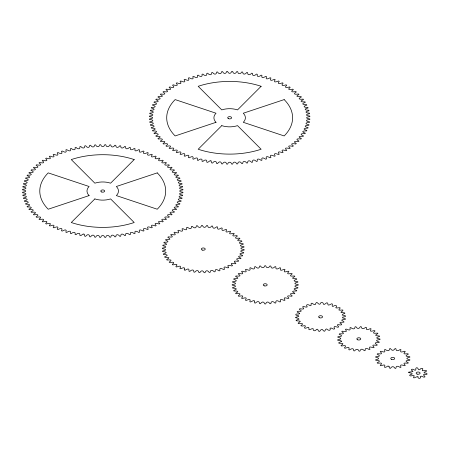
<?xml version="1.0" encoding="UTF-8"?>
<svg xmlns="http://www.w3.org/2000/svg" width="450" height="450" viewBox="0 0 450 450"><rect width="100%" height="100%" fill="white"/><g stroke="black" fill="none" stroke-linecap="round" stroke-linejoin="round"><path stroke-width="0.67" d="M84.066 234.169L84.758 236.211L85.691 236.329C86.805 234.36 89.674 233.713 89.702 236.773L90.653 236.857C91.659 234.697 94.41 234.248 94.703 237.15L95.659 237.206C96.536 234.849 99.208 234.619 99.731 237.352L100.693 237.369C101.407 234.821 104.057 234.821 104.777 237.369L105.733 237.352C106.256 234.619 108.928 234.849 109.806 237.206L110.762 237.15C111.054 234.248 113.805 234.697 114.812 236.857L115.763 236.773C115.796 233.713 118.665 234.36 119.773 236.329L120.707 236.211C120.448 233.021 123.474 233.831 124.661 235.62L125.584 235.468C124.999 232.183 128.222 233.111 129.471 234.737L130.371 234.551C129.437 231.199 132.879 232.2 134.168 233.685L135.045 233.466C133.909 229.804 137.171 231.368 138.741 232.459L139.596 232.206C138.049 228.527 141.587 230.113 143.173 231.075L144 230.788C142.031 227.126 145.839 228.679 147.448 229.528L148.241 229.219C145.862 225.607 149.901 227.07 151.543 227.829L152.303 227.492C149.518 223.971 153.754 225.292 155.447 225.99L156.167 225.624C153.006 222.227 157.371 223.363 159.143 224.01L159.823 223.616C156.302 220.376 160.74 221.293 162.619 221.901L163.254 221.484C159.407 218.419 163.845 219.094 165.853 219.667L166.444 219.229C162.309 216.366 166.68 216.782 168.84 217.322L169.38 216.866C164.998 214.222 169.228 214.374 171.568 214.875L172.058 214.397C167.473 211.984 171.484 211.877 174.026 212.333L174.459 211.838C169.718 209.666 173.441 209.312 176.197 209.706L176.58 209.194C171.726 207.276 175.095 206.679 178.082 207.006L178.408 206.482C173.498 204.812 176.434 204.007 179.668 204.244L179.938 203.709C175.022 202.292 177.463 201.296 180.951 201.426L181.164 200.886C176.293 199.716 178.183 198.562 181.929 198.568L182.076 198.023C177.306 197.089 178.594 195.823 182.588 195.683L182.678 195.131C178.054 194.428 178.706 193.089 182.936 192.78L182.964 192.229C178.521 191.728 178.521 190.367 182.964 189.872L182.936 189.315C178.706 189.006 178.054 187.672 182.678 186.964L182.588 186.412C178.594 186.272 177.306 185.006 182.076 184.072L181.929 183.527C178.183 183.532 176.293 182.385 181.164 181.209L180.951 180.669C177.463 180.799 175.022 179.803 179.938 178.386L179.668 177.857C176.434 178.093 173.498 177.283 178.408 175.612L178.082 175.089C175.095 175.416 171.726 174.819 176.58 172.901L176.197 172.389C173.441 172.789 169.718 172.429 174.459 170.257L174.026 169.768C171.484 170.218 167.473 170.111 172.058 167.698L171.568 167.226C169.228 167.721 164.998 167.878 169.38 165.234L168.84 164.773C166.68 165.313 162.309 165.729 166.444 162.866L165.853 162.428C163.845 163.001 159.407 163.676 163.254 160.611L162.619 160.2C160.74 160.802 156.302 161.719 159.823 158.479L159.143 158.085C157.371 158.732 153.006 159.868 156.167 156.476L155.447 156.111C153.748 156.696 149.535 158.248 152.303 154.603L151.543 154.266C149.901 155.025 145.862 156.487 148.241 152.882L147.448 152.567C145.839 153.416 142.031 154.969 144 151.307L143.173 151.026C141.587 151.982 138.049 153.568 139.596 149.889L138.741 149.636C137.171 150.727 133.909 152.291 135.045 148.635L134.168 148.416C132.879 149.895 129.437 150.896 130.371 147.544L129.471 147.358C128.222 148.984 124.999 149.912 125.584 146.627L124.661 146.475C123.474 148.264 120.448 149.074 120.707 145.89L119.773 145.766C118.665 147.741 115.796 148.382 115.763 145.328L114.812 145.237C113.805 147.403 111.054 147.847 110.762 144.945L109.806 144.894C108.928 147.246 106.256 147.476 105.733 144.743L104.777 144.726C104.057 147.274 101.407 147.274 100.693 144.726L99.731 144.743C99.208 147.476 96.536 147.246 95.659 144.894L94.703 144.945C94.41 147.847 91.659 147.403 90.653 145.237L89.702 145.328C89.674 148.382 86.805 147.741 85.691 145.766L84.758 145.89C85.016 149.074 81.99 148.264 80.803 146.475L79.881 146.627C80.466 149.912 77.242 148.984 75.999 147.358L75.094 147.544C76.028 150.896 72.591 149.895 71.297 148.416L70.419 148.635C71.556 152.291 68.293 150.727 66.724 149.636L65.869 149.889C67.421 153.568 63.877 151.982 62.291 151.026L61.464 151.307C63.433 154.969 59.625 153.416 58.016 152.567L57.223 152.882C59.602 156.487 55.564 155.025 53.921 154.266L53.162 154.603C55.946 158.124 51.716 156.803 50.017 156.111L49.297 156.476C52.464 159.868 48.094 158.732 46.322 158.085L45.641 158.479C49.163 161.719 44.724 160.802 42.846 160.2L42.216 160.611C46.057 163.676 41.619 163.001 39.611 162.428L39.021 162.866C43.155 165.729 38.784 165.313 36.624 164.773L36.084 165.234C40.466 167.878 36.236 167.721 33.896 167.226L33.407 167.698C37.997 170.111 33.981 170.218 31.438 169.768L31.005 170.257C35.747 172.429 32.023 172.789 29.267 172.389L28.884 172.901C33.739 174.819 30.375 175.416 27.383 175.089L27.056 175.612C31.967 177.283 29.031 178.093 25.796 177.857L25.526 178.386C30.442 179.803 28.001 180.799 24.514 180.669L24.306 181.209C29.171 182.385 27.281 183.532 23.541 183.527L23.389 184.072C28.159 185.006 26.871 186.272 22.877 186.412L22.787 186.964C27.411 187.672 26.758 189.006 22.528 189.315L22.5 189.872C26.944 190.367 26.944 191.728 22.5 192.229L22.528 192.78C26.758 193.089 27.411 194.428 22.787 195.131L22.877 195.683C26.871 195.823 28.159 197.089 23.389 198.023L23.541 198.568C27.281 198.562 29.171 199.716 24.306 200.886L24.514 201.426C28.001 201.296 30.442 202.292 25.526 203.709L25.796 204.244C29.031 204.007 31.967 204.812 27.056 206.482L27.383 207.006C30.375 206.679 33.739 207.276 28.884 209.194L29.267 209.706C32.023 209.312 35.747 209.666 31.005 211.838L31.438 212.333C33.981 211.877 37.997 211.984 33.407 214.397L33.896 214.875C36.236 214.374 40.466 214.222 36.084 216.866L36.624 217.322C38.784 216.782 43.155 216.366 39.021 219.229L39.611 219.667C41.619 219.094 46.057 218.419 42.216 221.484L42.846 221.901C44.724 221.293 49.163 220.376 45.641 223.616L46.322 224.01C48.094 223.363 52.464 222.227 49.297 225.624L50.017 225.99C51.716 225.292 55.946 223.971 53.162 227.492L53.921 227.829C55.564 227.07 59.602 225.607 57.223 229.219L58.016 229.528C59.625 228.679 63.433 227.126 61.464 230.788L62.291 231.075C63.877 230.113 67.421 228.527 65.869 232.206L66.724 232.459C68.293 231.368 71.556 229.804 70.419 233.466L71.297 233.685C72.591 232.2 76.028 231.199 75.094 234.551L75.999 234.737C77.242 233.111 80.466 232.183 79.881 235.468L80.803 235.62L83.216 233.989L84.066 234.169M210.988 160.892L211.68 162.934L212.614 163.052C213.722 161.083 216.591 160.436 216.624 163.496L217.569 163.581C218.582 161.421 221.327 160.971 221.625 163.873L222.576 163.929C223.453 161.572 226.131 161.342 226.654 164.076L227.61 164.093C228.33 161.544 230.979 161.544 231.694 164.093L232.656 164.076C233.173 161.342 235.851 161.572 236.728 163.929L237.684 163.873C237.977 160.971 240.727 161.421 241.734 163.581L242.679 163.496C242.713 160.436 245.582 161.083 246.696 163.052L247.629 162.934C247.365 159.744 250.397 160.554 251.584 162.343L252.506 162.191C251.921 158.906 255.144 159.834 256.387 161.46L257.293 161.274C256.359 157.922 259.796 158.923 261.09 160.408L261.968 160.189C260.826 156.527 264.088 158.091 265.663 159.182L266.518 158.929C264.966 155.25 268.509 156.836 270.096 157.798L270.923 157.511C268.954 153.849 272.762 155.402 274.371 156.251L275.164 155.942C272.779 152.331 276.823 153.793 278.466 154.553L279.225 154.215C276.441 150.694 280.671 152.016 282.369 152.713L283.089 152.347C280.012 148.854 284.231 150.165 286.065 150.733L286.74 150.339C283.224 147.099 287.662 148.016 289.536 148.624L290.171 148.208C286.329 145.142 290.767 145.817 292.776 146.391L293.361 145.952C289.226 143.089 293.603 143.505 295.762 144.045L296.303 143.589C291.921 140.946 296.151 141.097 298.491 141.598L298.98 141.12C294.39 138.707 298.406 138.6 300.943 139.056L301.382 138.561C296.634 136.389 300.364 136.035 303.12 136.429L303.502 135.917C298.648 133.999 302.012 133.403 305.004 133.729L305.331 133.206C300.42 131.535 303.356 130.731 306.591 130.967L306.855 130.433C301.944 129.015 304.386 128.019 307.873 128.149L308.081 127.609C303.216 126.439 305.106 125.286 308.846 125.291L308.998 124.746C304.228 123.812 305.516 122.546 309.51 122.406L309.6 121.854C304.976 121.151 305.629 119.812 309.853 119.503L309.887 118.952C305.443 118.451 305.443 117.09 309.887 116.595L309.853 116.038C305.629 115.729 304.976 114.396 309.6 113.687L309.51 113.136C305.516 112.995 304.228 111.729 308.998 110.796L308.846 110.25C305.106 110.256 303.216 109.108 308.081 107.933L307.873 107.392C304.386 107.522 301.944 106.526 306.855 105.109L306.591 104.58C303.356 104.816 300.42 104.006 305.331 102.336L305.004 101.812C302.012 102.139 298.648 101.543 303.502 99.624L303.12 99.112C300.364 99.512 296.634 99.152 301.382 96.981L300.943 96.486C298.406 96.941 294.39 96.834 298.98 94.421L298.491 93.949C296.151 94.444 291.921 94.601 296.303 91.957L295.762 91.496C293.603 92.036 289.226 92.453 293.361 89.589L292.776 89.151C290.767 89.724 286.329 90.399 290.171 87.334L289.536 86.923C287.662 87.525 283.224 88.442 286.74 85.202L286.065 84.808C284.287 85.455 279.923 86.591 283.089 83.199L282.369 82.828C280.671 83.526 276.441 84.847 279.225 81.326L278.466 80.989C276.823 81.748 272.779 83.211 275.164 79.605L274.371 79.29C272.762 80.139 268.954 81.692 270.923 78.03L270.096 77.749C268.509 78.705 264.966 80.291 266.518 76.612L265.663 76.359C264.088 77.451 260.826 79.014 261.968 75.358L261.09 75.139C259.796 76.618 256.359 77.619 257.293 74.267L256.387 74.081C255.144 75.707 251.921 76.635 252.506 73.35L251.584 73.198C250.397 74.987 247.365 75.797 247.629 72.613L246.696 72.489C245.582 74.464 242.713 75.105 242.679 72.051L241.734 71.961C240.727 74.126 237.977 74.571 237.684 71.668L236.728 71.612C235.851 73.969 233.173 74.199 232.656 71.466L231.694 71.449C230.979 73.997 228.33 73.997 227.61 71.449L226.654 71.466C226.131 74.199 223.453 73.969 222.576 71.612L221.625 71.668C221.327 74.571 218.582 74.126 217.569 71.961L216.624 72.051C216.591 75.105 213.722 74.464 212.614 72.489L211.68 72.613C211.939 75.797 208.912 74.987 207.72 73.198L206.803 73.35C207.388 76.635 204.165 75.707 202.916 74.081L202.016 74.267C202.95 77.619 199.507 76.618 198.219 75.139L197.342 75.358C198.478 79.014 195.216 77.451 193.646 76.359L192.791 76.612C194.338 80.291 190.8 78.705 189.214 77.749L188.387 78.03C190.35 81.692 186.547 80.139 184.939 79.29L184.146 79.605C186.525 83.211 182.486 81.748 180.844 80.989L180.084 81.326C182.863 84.847 178.633 83.526 176.94 82.828L176.22 83.199C179.381 86.591 175.016 85.455 173.244 84.808L172.564 85.202C176.085 88.442 171.647 87.525 169.768 86.923L169.132 87.334C172.98 90.399 168.542 89.724 166.534 89.151L165.943 89.589C170.078 92.453 165.707 92.036 163.541 91.496L163.007 91.957C167.389 94.601 163.159 94.444 160.819 93.949L160.329 94.421C164.914 96.834 160.903 96.941 158.361 96.486L157.928 96.981C162.669 99.152 158.946 99.512 156.189 99.112L155.807 99.624C160.656 101.543 157.292 102.139 154.305 101.812L153.979 102.336C158.889 104.006 155.953 104.816 152.719 104.58L152.449 105.109C157.359 106.526 154.924 107.522 151.431 107.392L151.222 107.933C156.088 109.108 154.204 110.256 150.458 110.25L150.311 110.796C155.076 111.729 153.787 112.995 149.799 113.136L149.709 113.687C154.333 114.396 153.681 115.729 149.451 116.038L149.422 116.595C153.866 117.09 153.866 118.451 149.422 118.952L149.451 119.503C153.681 119.812 154.333 121.151 149.709 121.854L149.799 122.406C153.787 122.546 155.076 123.812 150.311 124.746L150.458 125.291C154.204 125.286 156.088 126.439 151.222 127.609L151.431 128.149C154.924 128.019 157.359 129.015 152.449 130.433L152.719 130.967C155.953 130.731 158.889 131.535 153.979 133.206L154.305 133.729C157.292 133.403 160.656 133.999 155.807 135.917L156.189 136.429C158.946 136.035 162.669 136.389 157.928 138.561L158.361 139.056C160.903 138.6 164.914 138.707 160.329 141.12L160.819 141.598C163.159 141.097 167.389 140.946 163.007 143.589L163.541 144.045C165.707 143.505 170.078 143.089 165.943 145.952L166.534 146.391C168.542 145.817 172.98 145.142 169.132 148.208L169.768 148.624C171.647 148.016 176.085 147.099 172.564 150.339L173.244 150.733C175.016 150.086 179.381 148.95 176.22 152.347L176.94 152.713C178.633 152.016 182.863 150.694 180.084 154.215L180.844 154.553C182.486 153.793 186.525 152.331 184.146 155.942L184.939 156.251C186.547 155.402 190.35 153.849 188.387 157.511L189.214 157.798C190.8 156.836 194.338 155.25 192.791 158.929L193.646 159.182C195.216 158.091 198.478 156.527 197.342 160.189L198.219 160.408C199.507 158.923 202.95 157.922 202.016 161.274L202.916 161.46C204.165 159.834 207.388 158.906 206.803 162.191L207.72 162.343L210.139 160.712L210.988 160.892M389.025 366.3L389.374 367.937L390.431 368.387C391.832 366.081 393.654 366.081 395.055 368.387L395.848 368.314C396.056 365.203 398.312 366.126 400.241 367.493L400.956 367.279C399.521 363.583 402.396 365.271 404.696 365.715L405.264 365.383C401.974 362.154 405.439 363.206 407.981 363.229L408.347 362.812C404.038 360.624 406.524 360.619 409.77 360.276L409.899 359.82C405.771 358.762 405.771 358.206 409.899 357.148L409.77 356.692C406.524 356.349 404.038 356.344 408.347 354.156L407.981 353.739C405.439 353.762 401.974 354.814 405.264 351.585L404.696 351.253C402.396 351.692 399.521 353.385 400.956 349.684L400.241 349.476C398.312 350.843 396.056 351.765 395.848 348.649L395.055 348.581C393.654 350.887 391.832 350.887 390.431 348.581L389.638 348.649C389.43 351.765 387.174 350.843 385.245 349.476L384.531 349.684C385.965 353.385 383.091 351.692 380.79 351.253L380.222 351.585C383.512 354.814 380.048 353.762 377.505 353.739L377.139 354.156C381.442 356.344 378.956 356.349 375.711 356.692L375.587 357.148C379.716 358.206 379.716 358.762 375.587 359.82L375.711 360.276C378.956 360.619 381.442 360.624 377.139 362.812L377.505 363.229C380.048 363.206 383.512 362.154 380.222 365.383L380.79 365.715C383.091 365.271 385.965 363.583 384.531 367.279L385.847 367.273L387.906 366.041L389.025 366.3M254.301 300.926L254.576 302.923L255.431 303.081C256.956 301.376 259.403 300.561 259.605 303.66L260.488 303.739C261.754 301.545 263.936 301.247 264.769 303.936L265.663 303.936C266.49 301.247 268.678 301.545 269.944 303.739L270.827 303.66C271.024 300.561 273.471 301.376 275.001 303.081L275.85 302.923C275.243 299.571 278.151 300.69 279.816 301.973L280.614 301.736C279.219 297.99 282.274 299.745 284.276 300.442L285.002 300.139C282.583 296.499 286.178 298.08 288.264 298.53L288.9 298.164C285.564 294.829 289.401 295.993 291.684 296.28L292.213 295.858C288.157 292.984 291.836 293.603 294.452 293.749L294.863 293.287C290.34 290.959 293.439 291.026 296.505 290.998L296.781 290.503C292.101 288.776 294.193 288.377 297.782 288.096L297.923 287.584C293.394 286.436 294.142 285.767 298.26 285.114L298.26 284.597C294.142 283.944 293.394 283.275 297.923 282.127L297.782 281.616C294.193 281.334 292.101 280.935 296.781 279.208L296.505 278.713C293.439 278.685 290.34 278.752 294.863 276.424L294.452 275.963C291.836 276.109 288.157 276.733 292.213 273.853L291.684 273.431C289.401 273.718 285.564 274.882 288.9 271.547L288.264 271.181C286.178 271.631 282.583 273.218 285.002 269.572L284.276 269.269C282.274 269.966 279.219 271.721 280.614 267.975L279.816 267.739C278.151 269.021 275.243 270.141 275.85 266.794L275.001 266.631C273.471 268.335 271.024 269.151 270.827 266.051L269.944 265.972C268.678 268.172 266.49 268.464 265.663 265.776L264.769 265.776C263.936 268.464 261.754 268.172 260.488 265.972L259.605 266.051C259.403 269.151 256.956 268.335 255.431 266.631L254.576 266.794C255.189 270.141 252.281 269.021 250.611 267.739L249.812 267.975C251.213 271.721 248.153 269.966 246.156 269.269L245.43 269.572C247.849 273.218 244.249 271.631 242.167 271.181L241.532 271.547C244.868 274.882 241.026 273.718 238.742 273.431L238.219 273.853C242.274 276.733 238.59 276.109 235.974 275.963L235.569 276.424C240.086 278.752 236.987 278.685 233.927 278.713L233.651 279.208C238.331 280.935 236.233 281.334 232.644 281.616L232.509 282.127C237.032 283.275 236.289 283.944 232.172 284.597L232.172 285.114C236.289 285.767 237.032 286.436 232.509 287.584L232.644 288.096C236.233 288.377 238.331 288.776 233.651 290.503L233.927 290.998C236.987 291.026 240.086 290.959 235.569 293.287L235.974 293.749C238.59 293.603 242.274 292.984 238.219 295.858L238.742 296.28C241.026 295.993 244.868 294.829 241.532 298.164L242.167 298.53C244.249 298.08 247.849 296.499 245.43 300.139L246.156 300.442C248.153 299.745 251.213 297.99 249.812 301.736L250.611 301.973L253.446 300.589L254.301 300.926M341.466 341.348L338.676 342.816L338.957 343.271C341.798 343.367 345.082 342.838 340.999 345.583L341.471 345.983C343.839 345.831 347.4 344.469 344.441 347.929L345.071 348.249C347.271 347.738 350.179 345.96 348.784 349.706L349.532 349.926C351.377 348.621 353.841 347.58 353.762 350.803L354.577 350.91C356.091 348.851 358.048 348.514 359.049 351.152L359.887 351.141C360.664 348.322 362.7 348.874 364.326 350.73L365.13 350.595C364.714 347.287 367.369 348.418 369.253 349.566L369.979 349.318C368.173 345.6 371.306 347.332 373.528 347.732L374.119 347.389C370.828 344.081 374.417 345.251 376.869 345.341L377.297 344.925C373.039 342.399 376.082 342.714 379.086 342.54L379.316 342.079C374.839 340.498 376.251 340.121 380.019 339.514L380.048 339.03C376.088 338.271 375.221 337.798 379.626 336.448L379.44 335.976C376.256 335.717 373.528 335.829 377.921 333.534L377.539 333.107C374.974 333.135 371.419 334.103 375.013 330.958L374.456 330.598C372.206 330.902 368.882 332.55 371.087 328.882L370.395 328.613C368.213 329.406 365.811 331.11 366.39 327.431L365.603 327.268C363.881 328.933 361.738 329.676 361.221 326.7L360.382 326.655C359.179 329.108 357.266 328.995 355.894 326.739L355.067 326.812C354.831 329.923 352.541 329.017 350.752 327.538L349.982 327.729C350.966 331.459 348.306 329.692 346.118 329.051L345.454 329.349C348.047 332.921 344.576 331.402 342.276 331.183L341.764 331.566C345.623 334.513 342.169 333.765 339.474 333.799L339.142 334.243C343.614 336.296 341.263 336.375 337.888 336.729L337.759 337.207C342.045 338.344 341.752 338.861 337.618 339.801L337.697 340.284L341.145 340.819L341.466 341.348M184.309 269.044L184.286 270.017L185.102 270.259C187.014 269.207 189.557 267.553 188.977 271.226L189.838 271.406C191.362 269.814 194.001 268.875 193.894 272.087L194.788 272.199C196.144 270.231 198.495 269.651 198.962 272.582L199.873 272.632C200.964 270.259 203.181 270.135 204.097 272.711L205.009 272.694C205.718 269.933 207.979 270.293 209.216 272.464L210.122 272.379C210.319 269.297 212.794 270.073 214.245 271.851L215.123 271.699C214.926 268.127 217.209 269.634 219.094 270.877L219.938 270.664C218.959 266.934 221.777 268.667 223.701 269.556L224.488 269.291C222.683 265.545 226.018 267.283 227.981 267.919L228.707 267.593C226.091 263.987 229.821 265.517 231.874 265.984L232.521 265.607C229.179 262.254 233.089 263.436 235.316 263.779L235.879 263.363C231.924 260.364 235.766 261.113 238.252 261.343L238.719 260.887C234.315 258.311 237.814 258.604 240.638 258.716L240.998 258.233C236.329 256.123 239.209 255.982 242.432 255.938L242.685 255.426C237.949 253.806 239.946 253.316 243.607 253.046L243.748 252.523C239.147 251.37 240.053 250.661 244.148 250.099L244.176 249.57C239.884 248.828 239.574 248.074 244.046 247.134L243.956 246.606C240.075 246.201 238.601 245.582 243.298 244.198L243.096 243.681C239.659 243.534 237.189 243.208 241.92 241.341L241.611 240.84C238.596 240.879 235.373 240.953 239.929 238.601L239.513 238.134C236.869 238.309 233.167 238.826 237.364 236.036L236.852 235.597C234.506 235.884 230.597 236.852 234.259 233.668L233.657 233.274C231.525 233.668 227.678 235.041 230.67 231.547L229.984 231.199C227.981 231.739 224.426 233.398 226.643 229.703L225.889 229.404C223.948 230.158 220.86 231.924 222.249 228.167L221.434 227.925C219.527 228.977 216.979 230.631 217.558 226.958L216.697 226.778C215.173 228.369 212.535 229.309 212.642 226.097L211.748 225.984C210.392 227.953 208.041 228.532 207.574 225.602L206.662 225.551C205.571 227.925 203.355 228.043 202.444 225.472L201.527 225.489C200.818 228.251 198.557 227.891 197.319 225.72L196.414 225.804C196.217 228.887 193.742 228.111 192.296 226.333L191.413 226.485C191.61 230.057 189.326 228.549 187.442 227.306L186.598 227.52C187.577 231.249 184.759 229.511 182.835 228.623L182.047 228.893C183.853 232.639 180.518 230.901 178.554 230.265L177.829 230.591C180.444 234.197 176.715 232.667 174.662 232.2L174.015 232.577C177.356 235.929 173.447 234.748 171.219 234.405L170.657 234.821C174.611 237.819 170.769 237.071 168.283 236.841L167.816 237.296C172.221 239.873 168.722 239.58 165.904 239.468L165.538 239.951C170.207 242.061 167.327 242.201 164.109 242.246L163.851 242.758C168.593 244.378 166.59 244.868 162.928 245.138L162.787 245.661C167.389 246.814 166.483 247.523 162.388 248.085L162.36 248.614C166.657 249.356 166.961 250.11 162.495 251.049L162.579 251.578C166.461 251.983 167.934 252.602 163.237 253.986L163.44 254.503C166.877 254.649 169.352 254.976 164.616 256.843L164.931 257.344C167.94 257.304 171.169 257.231 166.607 259.582L167.023 260.049C169.667 259.875 173.368 259.358 169.172 262.148L169.689 262.586C172.029 262.299 175.939 261.326 172.277 264.516L172.879 264.909C175.011 264.516 178.858 263.143 175.866 266.636L176.558 266.985C178.554 266.445 182.109 264.786 179.893 268.481L180.653 268.779C181.53 268.493 185.428 266.332 184.309 269.044M299.655 313.312C299.183 314.736 296.837 313.493 295.802 314.314C295.217 315.962 299.07 314.876 298.828 316.373C291.707 318.476 297.872 317.059 299.059 319.129C290.554 321.936 303.142 320.023 299.638 322.009C293.839 325.738 307.069 321.216 300.803 325.727C302.372 327.099 307.564 323.544 304.436 327.909C305.471 329.332 309.201 325.772 308.914 328.134C308.081 331.824 311.507 328.044 313.116 328.646C312.851 331.144 315.231 331.582 316.564 329.338C318.42 328.365 317.841 331.999 319.714 331.363C320.439 329.94 322.206 328.241 323.196 330.508C325.389 333.067 324.872 328.646 326.7 328.928C327.926 330.531 331.189 331.29 330.041 328.247C331.543 327.094 333.208 330.069 334.671 328.826C332.606 325.243 335.925 326.841 337.995 327.274C340.29 326.886 335.745 324.939 337.973 324.54C340.74 325.384 343.879 325.074 339.823 322.791C340.566 321.407 346.134 323.252 343.226 321.142C339.328 320.006 343.839 319.337 345.397 319.354C346.157 317.773 341.297 318.577 342.624 317.154C347.619 316.457 345.696 315.405 342.169 315.062C342.416 313.369 348.384 313.082 342.174 312.581C338.608 312.609 343.974 310.989 342.832 310.011C342.214 309.786 337.461 310.911 339.238 309.251C342.36 306.191 337.207 308.661 335.756 307.8C338.012 305.353 335.284 304.785 333.096 306.354C330.75 306.872 333.81 303.502 331.554 303.801C330.542 304.301 327.431 306.489 327.859 303.728C326.987 300.887 325.215 305.128 323.55 304.352C323.257 301.888 320.614 301.714 320.017 304.189C318.257 305.094 316.991 300.51 315.748 303.362C315.759 306.051 313.076 303.902 312.064 303.21C309.87 302.754 312.306 306.157 310.157 305.713C308.492 304.155 305.106 304.116 307.238 306.877C305.994 308.053 301.742 304.83 302.963 307.581C305.707 309.808 300.892 308.88 299.829 308.711C297.765 309.566 302.799 310.511 300.831 311.383C297.394 310.821 295.178 311.743 299.655 313.312M417.943 376.774C417.555 379.131 421.746 378.748 420.255 376.56C421.689 375.075 423.354 378.146 425.031 376.864C424.513 375.609 421.92 374.181 424.896 374.535C428.591 375.036 427.118 372.555 424.423 373.033C422.64 371.588 427.511 372.111 426.392 370.502C425.447 369.945 421.037 371.829 422.522 369.861C423.934 367.656 420.3 368.027 419.895 369.652C417.769 370.744 418.528 367.138 416.334 367.791C414.877 368.623 417.026 370.631 414.585 370.136C413.764 368.961 409.871 368.662 411.919 370.614C416.931 372.589 402.058 371.385 411.84 373.247C413.348 374.653 409.871 374.062 409.607 375.407C410.743 376.976 412.959 374.546 414.236 375.817C411.587 380.413 416.464 376.009 417.943 376.774M94.866 198.917L71.258 222.519A62.949 36.343 0 0 0 134.207 222.519L110.599 198.917A15.739 9.084 0 0 1 94.866 198.917M134.207 159.576L110.599 183.178A15.739 9.084 0 0 0 94.866 183.178L71.258 159.576A62.949 36.343 0 0 1 134.207 159.576M221.782 125.64L198.18 149.243A62.949 36.343 0 0 0 261.129 149.243L237.521 125.64A15.739 9.084 0 0 1 221.782 125.64M261.129 86.299L237.521 109.901A15.739 9.084 0 0 0 221.782 109.901L198.18 86.299A62.949 36.343 0 0 1 261.129 86.299M216.023 122.316L175.14 135.945A62.949 36.343 0 0 1 175.14 99.602L216.023 113.226A15.739 9.084 0 0 0 216.023 122.316M284.169 99.602L243.281 113.226A15.739 9.084 0 0 1 243.281 122.316L284.169 135.945A62.949 36.343 0 0 0 284.169 99.602M89.106 195.593L48.218 209.222A62.949 36.343 0 0 1 48.218 172.879L89.106 186.502A15.739 9.084 0 0 0 89.106 195.593M157.247 172.879L116.359 186.502A15.739 9.084 0 0 1 116.359 195.593L157.247 209.222A62.949 36.343 0 0 0 157.247 172.879M228.454 118.671A1.969 1.136 0 0 0 231.604 117.917A1.969 1.136 0 0 0 228.898 116.724A1.969 1.136 0 0 0 228.454 118.671M264.229 285.84A1.969 1.136 0 0 0 267.182 284.856A1.969 1.136 0 0 0 264.229 283.871A1.969 1.136 0 0 0 264.229 285.84M319.404 317.734A1.969 1.136 0 0 0 322.549 316.98A1.969 1.136 0 0 0 319.849 315.782A1.969 1.136 0 0 0 319.404 317.734M417.144 374.124A1.969 1.136 0 0 0 420.098 373.14A1.969 1.136 0 0 0 417.144 372.156A1.969 1.136 0 0 0 417.144 374.124M391.545 359.387A1.969 1.136 0 0 0 394.695 358.633A1.969 1.136 0 0 0 391.989 357.435A1.969 1.136 0 0 0 391.545 359.387M357.604 339.789A1.969 1.136 0 0 0 360.754 339.036A1.969 1.136 0 0 0 358.048 337.838A1.969 1.136 0 0 0 357.604 339.789M202.286 250.076A1.969 1.136 0 0 0 205.234 249.092A1.969 1.136 0 0 0 202.286 248.107A1.969 1.136 0 0 0 202.286 250.076M101.537 191.947A1.969 1.136 0 0 0 104.681 191.194A1.969 1.136 0 0 0 101.981 190.001A1.969 1.136 0 0 0 101.537 191.947"/></g></svg>
